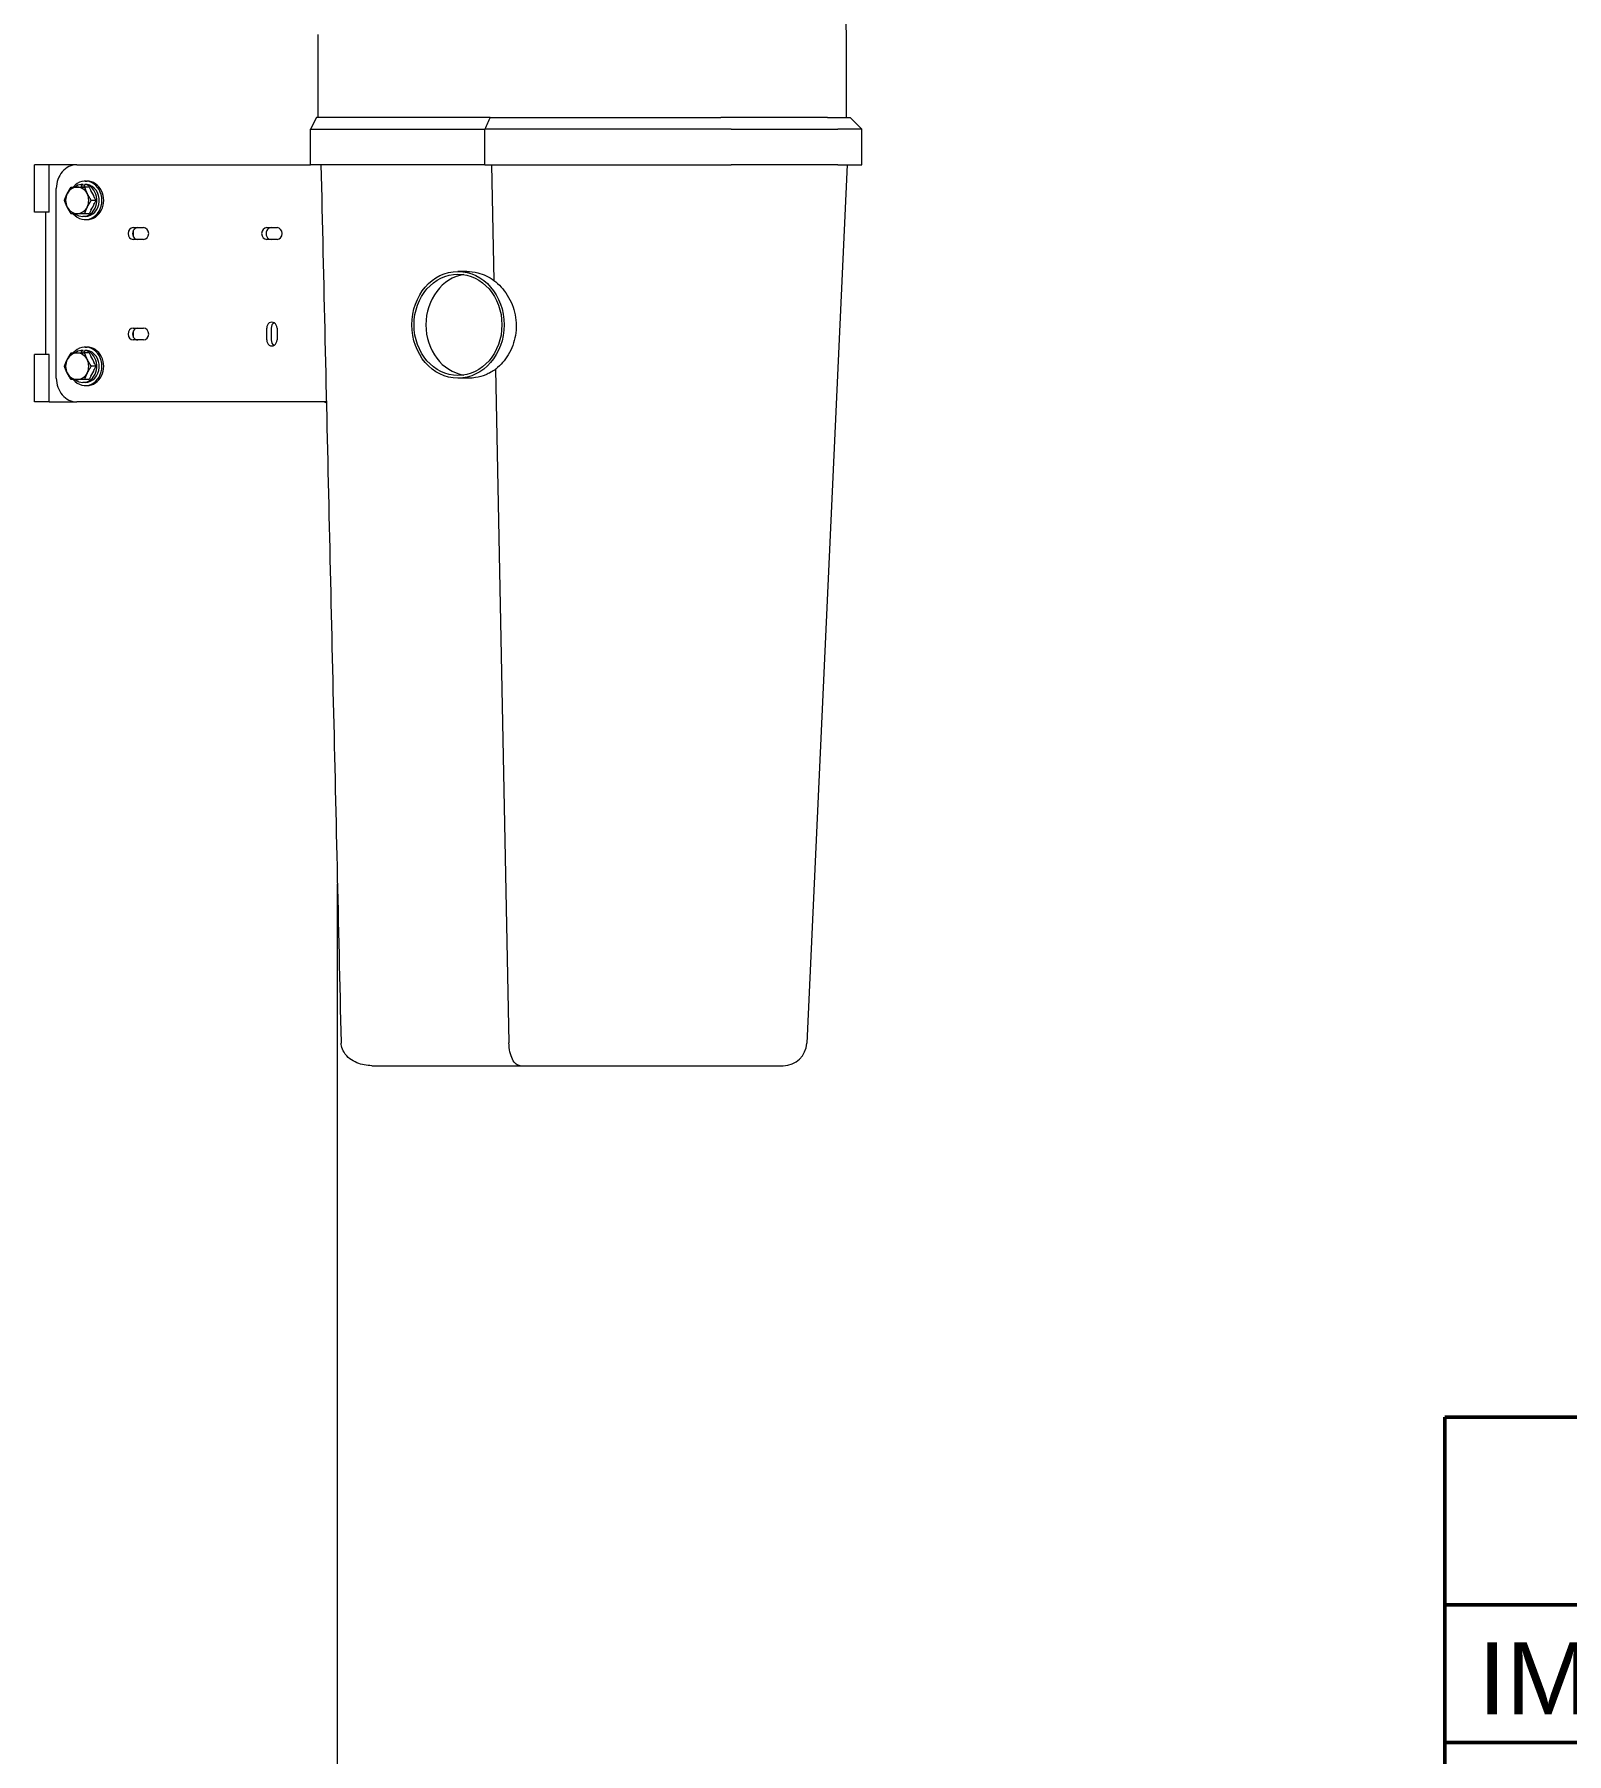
# Model space of a CAD drawing. Header units: inches. Extents: x 15 to 402, y 6 to 261.
# Drawn here: x 313.71 to 346.02, y 74.76 to 111.01 of the extents above; entities that cross this region are included whole.
import ezdxf
from ezdxf.enums import TextEntityAlignment as Align

# ---------------------------------------------------------------- set-up
doc = ezdxf.new("R2010")
doc.units = ezdxf.units.IN
doc.header["$LTSCALE"] = 12
doc.header["$MEASUREMENT"] = 0
doc.layers.get('0').update_dxf_attribs({"lineweight": 25})
for name, color, linetype, lineweight in [('Sketch Geometry(MEMCOR)', 7, 'Continuous', 50), ('Symbols(MEMCOR)', 7, 'Continuous', 25), ('Visible (ANSI)', 7, 'Continuous', 50)]:
    doc.layers.add(name, color=color, linetype=linetype, lineweight=lineweight)
doc.styles.add('MEMCOR', font='arial.ttf')

# ---------------------------------------------------------------- blocks, each defined once
blk = doc.blocks.new('NOTES')
at = {"layer": 'Sketch Geometry(MEMCOR)'}
for p, q in [((-2.075, 1.85), (2.075, 1.85)), ((-2.075, -1.85), (-2.075, 1.85)), ((-2.075, 1.55), (2.075, 1.55)), ((-2.075, 1.33), (2.075, 1.33))]:
    blk.add_line(p, q, dxfattribs=at)
at = {"layer": 'Symbols(MEMCOR)', "color": 7, "insert": (-2.0218, 1.49), "char_height": 0.114972, "attachment_point": 1, "style": 'MEMCOR'}
blk.add_mtext('\\fArial|b0|i0;IMPERIAL CONNECTIONS', dxfattribs=at)
at = {"layer": 'Symbols(MEMCOR)', "color": 7, "style": 'MEMCOR'}
for tag, p in [('@Special_Notes', (-2.0218, -1.4827)), ('@Special_Notes1', (-2.0218, -1.6773))]:
    blk.add_attdef(tag, text='', height=0.115, dxfattribs=at).set_placement(p, align=Align.TOP_LEFT)

msp = doc.modelspace()

# ---------------------------------------------------------------- linework, layer by layer
at = {"layer": 'Visible (ANSI)', "linetype": 'Continuous', "lineweight": 18}
for p, q in [((319.693243, 109.264122), (319.693243, 111.014122)), ((330.83871, 109.264122), (330.83871, 111.014122)), ((319.657386, 109.264122), (319.531838, 109.014122)), ((323.323966, 109.264122), (319.657386, 109.264122)), ((323.323966, 109.264122), (328.18329, 109.264122)), ((330.43329, 109.264122), (328.18329, 109.264122)), ((330.43329, 109.264122), (330.91011, 109.264122)), ((330.91011, 109.264122), (331.16011, 109.014122)), ((319.531838, 108.264122), (319.531838, 109.014122)), ((319.531838, 109.014122), (323.20936, 109.014122)), ((323.20936, 108.264122), (323.20936, 109.014122)), ((328.399797, 109.014122), (323.20936, 109.014122)), ((328.399797, 109.014122), (330.649797, 109.014122)), ((331.16011, 109.014122), (330.649797, 109.014122)), ((331.16011, 108.264122), (331.16011, 109.014122)), ((314.017873, 108.264122), (313.70796, 108.264122)), ((313.70796, 107.264122), (313.70796, 108.264122)), ((314.60306, 108.264122), (314.017873, 108.264122)), ((314.017873, 107.264122), (314.017873, 108.264122)), ((314.60306, 108.264122), (319.243608, 108.264122)), ((319.243608, 108.264122), (319.531838, 108.264122)), ((323.20936, 108.264122), (319.531838, 108.264122)), ((323.20936, 108.264122), (328.399797, 108.264122)), ((323.351079, 108.264122), (323.399229, 105.824536)), ((330.649797, 108.264122), (328.399797, 108.264122)), ((330.851079, 108.264122), (329.998046, 89.74112)), ((330.649797, 108.264122), (331.16011, 108.264122)), ((314.170048, 103.764122), (314.170048, 107.764122)), ((314.691863, 107.850858), (314.691863, 107.795122)), ((314.738863, 107.850858), (314.691863, 107.850858)), ((314.738863, 107.795122), (314.738863, 107.850858)), ((314.860565, 107.795122), (314.764114, 107.795122)), ((314.77327, 107.795122), (314.77327, 107.850858)), ((314.82027, 107.850858), (314.77327, 107.850858)), ((314.779567, 107.920122), (314.819567, 107.920122)), ((314.860565, 107.795122), (314.930815, 107.654622)), ((314.930815, 107.373622), (314.860565, 107.233122)), ((315.001065, 107.514122), (314.904614, 107.514122)), ((314.930815, 107.654622), (315.001065, 107.514122)), ((315.001065, 107.514122), (314.930815, 107.373622)), ((314.017873, 107.264122), (313.70796, 107.264122)), ((313.939038, 107.264122), (313.939038, 104.264122)), ((314.779567, 107.174122), (314.732567, 107.174122)), ((314.860565, 107.233122), (314.764114, 107.233122)), ((314.779567, 107.108122), (314.819567, 107.108122)), ((315.793845, 106.939122), (316.010352, 106.939122)), ((316.010352, 106.689122), (315.793845, 106.689122)), ((315.796089, 106.747335), (315.796089, 106.880909)), ((318.608428, 106.939122), (318.824934, 106.939122)), ((318.824934, 106.689122), (318.608428, 106.689122)), ((322.826081, 106.014122), (322.641586, 106.014122)), ((315.793845, 104.819122), (316.010352, 104.819122)), ((318.608428, 104.569122), (318.608428, 104.819122)), ((318.702178, 104.819122), (318.702178, 104.569122)), ((318.824934, 104.819122), (318.824934, 104.569122)), ((316.010352, 104.569122), (315.793845, 104.569122)), ((315.796089, 104.627335), (315.796089, 104.760909)), ((314.017873, 104.264122), (313.70796, 104.264122)), ((313.70796, 103.264122), (313.70796, 104.264122)), ((314.017873, 103.264122), (314.017873, 104.264122)), ((314.691863, 104.350858), (314.691863, 104.295122)), ((314.738863, 104.350858), (314.691863, 104.350858)), ((314.738863, 104.295122), (314.738863, 104.350858)), ((314.860565, 104.295122), (314.764114, 104.295122)), ((314.77327, 104.295122), (314.77327, 104.350858)), ((314.82027, 104.350858), (314.77327, 104.350858)), ((314.779567, 104.420122), (314.819567, 104.420122)), ((314.860565, 104.295122), (314.930815, 104.154622)), ((314.930815, 104.154622), (315.001065, 104.014122)), ((314.860565, 103.733122), (314.764114, 103.733122)), ((314.930815, 103.873622), (314.860565, 103.733122)), ((315.001065, 104.014122), (314.904614, 104.014122)), ((315.001065, 104.014122), (314.930815, 103.873622)), ((322.871645, 103.764122), (322.641586, 103.764122)), ((323.436153, 103.953708), (323.716599, 89.74444)), ((314.779567, 103.674122), (314.732567, 103.674122)), ((314.779567, 103.608122), (314.819567, 103.608122)), ((314.017873, 103.264122), (313.70796, 103.264122)), ((314.017873, 103.264122), (314.60306, 103.264122)), ((319.243608, 103.264122), (314.60306, 103.264122)), ((319.755867, 103.264122), (319.243608, 103.264122)), ((319.865969, 103.264122), (319.755867, 103.264122)), ((320.098947, 74.262751), (320.098947, 93.09734)), ((323.716599, 89.74444), (323.7166, 89.7444)), ((320.825063, 89.264122), (323.953507, 89.264122)), ((323.953507, 89.264122), (326.733438, 89.264122)), ((326.733438, 89.264122), (329.227204, 89.264122)), ((329.227204, 89.264122), (329.498565, 89.264122))]:
    msp.add_line(p, q, dxfattribs=at)
for centre, radius, start, end in [((328.71371, 111.014122), 2.125, 0, 77.5968291), ((329.498576, 89.764122), 0.5, 270, 357.3632416)]:
    msp.add_arc(centre, radius, start, end, dxfattribs=at)
for centre, major_axis, ratio, start_param, end_param in [((314.60306, 107.764122), (0, 0.5), 0.866025404, 0, 1.570796327), ((314.611065, 107.514122), (0, 0.281), 0.866025404, 0, 1.047197551), ((314.779567, 107.514122), (0, -0.406), 0.866025404, 5.476808629, 10.231154639), ((314.732567, 107.514122), (0, 0.34), 0.866025404, 2.543605691, 6.144505927), ((314.732567, 107.514122), (0, 0.34), 0.866025404, 0.13867938, 0.597986963), ((314.611065, 107.514122), (0, 0.281), 0.866025404, 5.235987756, 6.283185307), ((314.779567, 107.514122), (0, -0.34), 0.866025404, 0, 3.002913274), ((314.819567, 107.514122), (0, -0.406), 0.866025404, 0, 3.141592654), ((314.732567, 107.514122), (0, -0.281), 0.866025404, 1.794979438, 2.393810767), ((314.611065, 107.514122), (0, -0.281), 0.866025404, 4.188790205, 5.235987756), ((314.611065, 107.514122), (0, -0.281), 0.866025404, 5.235987756, 6.283185307), ((314.611065, 107.514122), (0, -0.281), 0.866025404, 0, 1.047197551), ((314.611065, 107.514122), (0, 0.281), 0.866025404, 4.188790205, 5.235987756), ((314.732567, 107.514122), (0, -0.281), 0.866025404, 0.747781886, 1.346613216), ((315.793845, 106.814122), (0, -0.125), 0.866025404, 3.141592654, 6.283185307), ((315.887595, 106.814122), (0, 0.125), 0.866025404, 0, 3.141592654), ((316.010352, 106.814122), (0, 0.125), 0.866025404, 3.141592654, 6.283185307), ((318.608428, 106.814122), (0, -0.125), 0.866025404, 3.141592654, 6.283185307), ((318.702178, 106.814122), (0, 0.125), 0.866025404, 0, 3.141592654), ((318.824934, 106.814122), (0, 0.125), 0.866025404, 3.141592654, 6.283185307), ((322.891586, 104.889122), (0, 1.069494), 0.866025404, 0.135371799, 3.006220855), ((315.793845, 104.694122), (0, -0.125), 0.866025404, 3.141592654, 6.283185307), ((315.887595, 104.694122), (0, 0.125), 0.866025404, 0, 3.141592654), ((316.010352, 104.694122), (0, 0.125), 0.866025404, 3.141592654, 6.283185307), ((318.716681, 104.819122), (0, 0.125), 0.866025404, 4.71238898, 7.853981634), ((318.810431, 104.819122), (0, -0.125), 0.866025404, 3.589425051, 4.71238898), ((314.779567, 104.014122), (0, -0.406), 0.866025404, 5.476808629, 10.231154639), ((318.716681, 104.569122), (0, -0.125), 0.866025404, 4.71238898, 7.853981634), ((318.810431, 104.569122), (0, -0.125), 0.866025404, 4.71238898, 5.83535291), ((314.611065, 104.014122), (0, -0.281), 0.866025404, 4.188790205, 5.235987756), ((314.611065, 104.014122), (0, 0.281), 0.866025404, 0, 1.047197551), ((314.732567, 104.014122), (0, 0.34), 0.866025404, 2.543605691, 6.144505927), ((314.732567, 104.014122), (0, 0.34), 0.866025404, 0.13867938, 0.597986963), ((314.611065, 104.014122), (0, 0.281), 0.866025404, 5.235987756, 6.283185307), ((314.779567, 104.014122), (0, -0.34), 0.866025404, 0, 3.002913274), ((314.819567, 104.014122), (0, -0.406), 0.866025404, 0, 3.141592654), ((314.611065, 104.014122), (0, 0.281), 0.866025404, 4.188790205, 5.235987756), ((314.732567, 104.014122), (0, -0.281), 0.866025404, 1.794979438, 2.393810767), ((314.60306, 103.764122), (0, -0.5), 0.866025404, 4.71238898, 6.283185307), ((314.611065, 104.014122), (0, -0.281), 0.866025404, 5.235987756, 6.283185307), ((314.611065, 104.014122), (0, -0.281), 0.866025404, 0, 1.047197551), ((314.732567, 104.014122), (0, -0.281), 0.866025404, 0.747781886, 1.346613216), ((319.782209, 102.764122), (0, 0.5), 0.5, 5.938678617, 6.283185307), ((320.649846, 89.766593), (-0.052039, 0.505248), 0.933656042, 1.48543731, 1.52930404)]:
    msp.add_ellipse(centre, major_axis=major_axis, ratio=ratio, start_param=start_param, end_param=end_param, dxfattribs=at)
for major_axis in [(0, 1.125), (0, 1.069494)]:
    msp.add_ellipse((322.641586, 104.889122), major_axis=major_axis, ratio=0.866025404, dxfattribs=at)
msp.add_open_spline([(323.323966, 109.264122), (323.285718, 109.18082), (323.247491, 109.097426), (323.20936, 109.014122)], degree=3, dxfattribs=at)
for points, knots in [([(319.751397, 108.264122), (319.779662, 107.030597), (319.807927, 105.797073), (319.864458, 103.330024), (319.892724, 102.0965), (319.949257, 99.629451), (319.977524, 98.395927), (320.034058, 95.928879), (320.062326, 94.695355), (320.118862, 92.228306), (320.14713, 90.994782), (320.175399, 89.761258)], [0.007206058, 0.007206058, 0.007206058, 0.007206058, 9.416527203, 9.416527203, 18.825848347, 18.825848347, 28.235169492, 28.235169492, 37.644490636, 37.644490636, 47.053811781, 47.053811781, 47.053811781, 47.053811781]), ([(322.826081, 106.014122), (322.904735, 106.014122), (322.983477, 106.004184), (323.18095, 105.953602), (323.295616, 105.899453), (323.399229, 105.824536)], [-1.69571103, -1.69571103, -1.69571103, -1.69571103, -1.032336581, -1.032336581, 0, 0, 0, 0]), ([(323.399229, 105.824536), (323.45385, 105.783027), (323.50509, 105.735794), (323.597217, 105.634869), (323.641167, 105.577789), (323.719657, 105.453516), (323.754189, 105.386325), (323.810416, 105.246121), (323.832145, 105.172996), (323.861376, 105.025855), (323.868868, 104.951838), (323.870648, 104.81028), (323.865303, 104.737983), (323.840874, 104.594195), (323.821797, 104.522704), (323.77113, 104.385599), (323.739509, 104.319876), (323.666906, 104.198312), (323.625932, 104.142474), (323.539508, 104.043538), (323.49107, 103.997051), (323.438149, 103.955274), (323.437152, 103.95449), (323.436153, 103.953708)], [6.182428533, 6.182428533, 6.182428533, 6.182428533, 6.727091237, 6.727091237, 7.273318356, 7.273318356, 7.819545476, 7.819545476, 8.365772595, 8.365772595, 8.911999715, 8.911999715, 9.445290966, 9.445290966, 9.978582218, 9.978582218, 10.51187347, 10.51187347, 11.045164722, 11.045164722, 11.578884638, 11.578884638, 11.589122999, 11.589122999, 11.589122999, 11.589122999]), ([(323.436153, 103.953708), (323.370784, 103.90497), (323.300328, 103.864956), (323.157889, 103.806323), (323.086865, 103.786453), (322.967063, 103.767795), (322.919365, 103.764122), (322.871645, 103.764122)], [-12.405802071, -12.405802071, -12.405802071, -12.405802071, -11.736350738, -11.736350738, -11.11891975, -11.11891975, -10.715760579, -10.715760579, -10.715760579, -10.715760579]), ([(320.825063, 89.264122), (320.771927, 89.264122), (320.71853, 89.269031), (320.613105, 89.289224), (320.560721, 89.304541), (320.458777, 89.347581), (320.408801, 89.375422), (320.31572, 89.447791), (320.272479, 89.492394), (320.213289, 89.588594), (320.193617, 89.635321), (320.179886, 89.703275), (320.177509, 89.721126), (320.176365, 89.739006)], [-1.806967326, -1.806967326, -1.806967326, -1.806967326, -1.445573861, -1.445573861, -1.084180396, -1.084180396, -0.72278693, -0.72278693, -0.361393465, -0.361393465, -0.093215069, -0.093215069, 0, 0, 0, 0]), ([(323.953507, 89.264122), (323.953386, 89.264122), (323.953264, 89.264122), (323.924361, 89.264215), (323.895867, 89.275279), (323.840156, 89.31992), (323.813733, 89.354727), (323.768741, 89.443741), (323.750598, 89.497087), (323.725014, 89.615472), (323.717813, 89.679374), (323.7166, 89.7444)], [-0.001946091, -0.001946091, -0.001946091, -0.001946091, 0, 0, 0.46111037, 0.46111037, 0.957424131, 0.957424131, 1.453469453, 1.453469453, 1.949372756, 1.949372756, 1.949372756, 1.949372756])]:
    msp.add_open_spline(points, degree=3, knots=knots, dxfattribs=at)
for points in [[(314.400315, 107.654622), (314.432918, 107.719828), (314.483114, 107.795122)], [(314.483114, 107.795122), (314.545858, 107.795122), (314.611065, 107.795122)], [(314.611065, 107.795122), (314.676271, 107.795122), (314.764114, 107.795122)], [(314.764114, 107.795122), (314.789212, 107.719828), (314.821815, 107.654622)], [(314.342614, 107.514122), (314.367712, 107.589416), (314.400315, 107.654622)], [(314.400315, 107.373622), (314.367712, 107.438828), (314.342614, 107.514122)], [(314.483114, 107.233122), (314.432918, 107.308416), (314.400315, 107.373622)], [(314.821815, 107.373622), (314.789212, 107.308416), (314.764114, 107.233122)], [(314.821815, 107.654622), (314.854418, 107.589416), (314.904614, 107.514122)], [(314.904614, 107.514122), (314.854418, 107.438828), (314.821815, 107.373622)], [(314.611065, 107.233122), (314.545858, 107.233122), (314.483114, 107.233122)], [(314.764114, 107.233122), (314.676271, 107.233122), (314.611065, 107.233122)], [(314.342614, 104.014122), (314.367712, 104.089416), (314.400315, 104.154622)], [(314.400315, 104.154622), (314.432918, 104.219828), (314.483114, 104.295122)], [(314.483114, 104.295122), (314.545858, 104.295122), (314.611065, 104.295122)], [(314.611065, 104.295122), (314.676271, 104.295122), (314.764114, 104.295122)], [(314.764114, 104.295122), (314.789212, 104.219828), (314.821815, 104.154622)], [(314.821815, 104.154622), (314.854418, 104.089416), (314.904614, 104.014122)], [(314.400315, 103.873622), (314.367712, 103.938828), (314.342614, 104.014122)], [(314.483114, 103.733122), (314.432918, 103.808416), (314.400315, 103.873622)], [(314.611065, 103.733122), (314.545858, 103.733122), (314.483114, 103.733122)], [(314.764114, 103.733122), (314.676271, 103.733122), (314.611065, 103.733122)], [(314.821815, 103.873622), (314.789212, 103.808416), (314.764114, 103.733122)], [(314.904614, 104.014122), (314.854418, 103.938828), (314.821815, 103.873622)]]:
    msp.add_rational_spline(points, [1, 1.0379548493, 1], degree=2, dxfattribs=at)

# ---------------------------------------------------------------- block references
at = {"xscale": 13.2, "yscale": 13.2, "zscale": 13.2}
msp.add_blockref('NOTES', (370.846502, 57.433898), dxfattribs=at)

doc.saveas('drawing.dxf')
